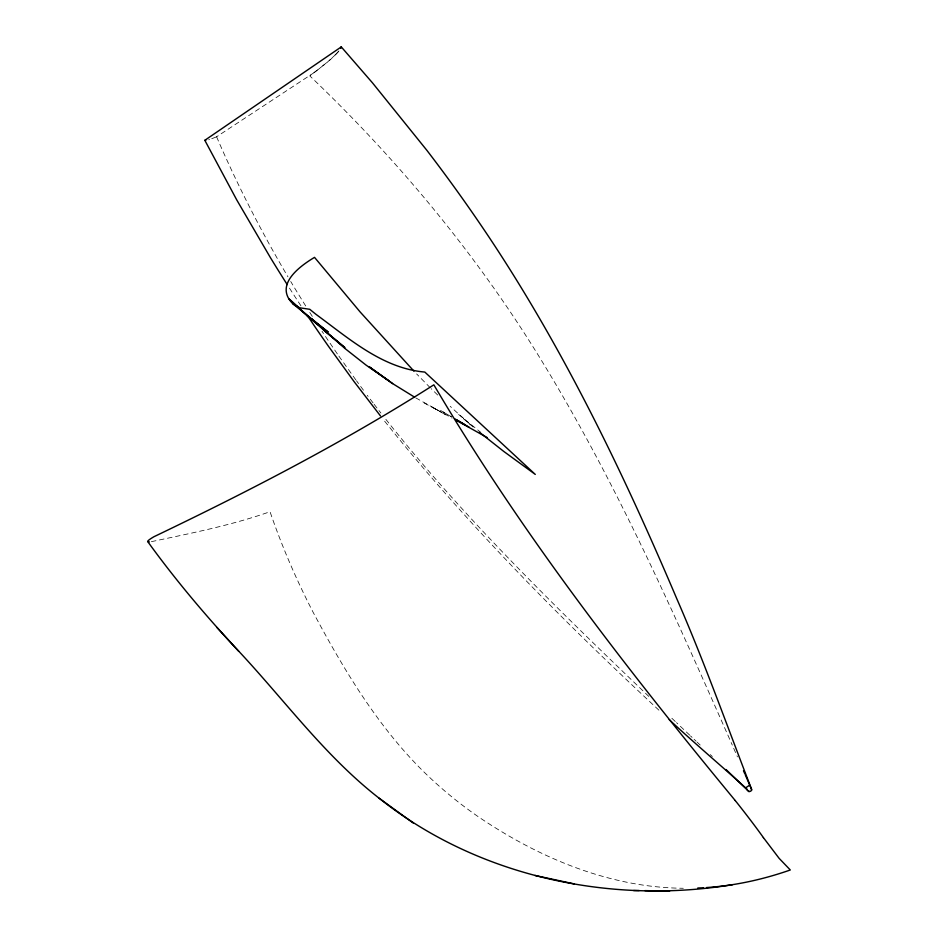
<?xml version="1.0" encoding="UTF-8"?>
<svg xmlns="http://www.w3.org/2000/svg" width="938" height="938" viewBox="0 0 938 938"><rect width="100%" height="100%" fill="white"/><g stroke="black" fill="none" stroke-linecap="round" stroke-linejoin="round"><path stroke-width="0.7" stroke-dasharray="4.69 3.52" d="M338.935 50.898L337.727 52.387M338.372 51.625L330.645 59.422L317.9 69.775M337.387 52.786L336.508 53.771M336.39 53.888L326.565 62.916L311.299 74.712M317.22 70.303L314.699 72.203M314.23 72.543L216.526 136.819M310.912 75.005L309.751 75.849C399.025 161.008 478.415 256.848 542.61 362.314C617.005 484.055 674.61 614.918 732.297 745.112M216.092 137.018L209.842 139.457M209.561 139.551L208.728 139.774M151.405 541.66C191.258 533.194 231.557 525.303 270.027 511.702A718.954 528.739 37.9 0 0 313.046 612.127C342.921 667.997 375.845 723.433 420.693 768.738A373.336 327.362 25.2 0 0 477.63 816.283C527.988 850.461 584.913 876.924 645.59 885.472A284.577 260.014 25.6 0 0 683.31 888.274M415.686 397.841L452.069 418.114M424.128 403L437.577 410.129M445.808 414.866L431.902 406.916L441.61 412.556M451.6 416.906L440.321 410.281L451.248 416.73M458.576 414.42L480.795 432.383M463.431 418.7L473.268 427.118L466.01 420.763M658.91 710.183C560.83 618.904 466.104 523.451 382.528 418.536M689.735 735.169L676.521 722.682M690.509 735.908L692.068 737.374M694.097 739.285L696.125 741.196M697.133 742.157L700.182 745.03M671.854 718.274L675.747 721.955M710.312 754.609L712.341 756.52M648.85 696.442C556.398 608.082 464.275 518.597 384.85 418.055M437.683 395.027L431.199 388.695M430.272 387.781L416.624 373.945M378.94 410.516L380.91 413.037M376.982 407.995L373.734 403.774M373.09 402.93L367.286 395.308M363.452 390.196L356.499 380.793M355.865 379.937L337.961 354.799M337.352 353.919L326.565 338.102A1276.524 1247.704 21.9 0 1 322.015 331.266M733.692 748.313L737.432 756.86M216.596 136.784C236.763 183.684 260.037 229.235 285.867 273.275A1276.524 1247.704 21.9 0 0 287.943 276.804M463.689 418.418A637.84 611.588 19.7 0 1 450.193 406.33M300.957 305.847A1638.217 1626.551 -33.3 0 1 288.646 286.84M312.307 316.376A1276.524 1247.704 21.9 0 1 309.376 311.756M305.718 305.976A1276.524 1247.704 21.9 0 1 290.733 281.506"/><path stroke-width="1.41" d="M340.646 48.307L341.28 46.9L372.456 82.825L426.849 150.303A1638.217 1626.551 -33.3 0 1 488.886 236.939C564.442 350.449 623.758 473.854 676.955 599.124C704.168 661.454 727.032 725.766 751.502 789.046C752.17 792.587 747.269 791.907 746.777 788.881C721.146 765.701 694.566 743.259 669.216 719.657M340.787 48.037L341.28 46.9L204.824 140.301L236.716 199.876L270.308 257.458A1638.217 1626.551 -33.3 0 0 287.216 284.589M745.945 787.65L749.286 785.364M706.478 887.559C735.075 885.683 763.286 879.434 790.3 869.983L779.115 858.329L763.368 837.575M732.531 884.698C609.794 904.83 477.102 876.35 379.093 798.179C324.067 755.383 283.088 698.024 235.461 647.701C204.296 614.073 174.703 578.887 147.817 541.73M205.856 140.278L204.871 140.301M697.79 887.993L703.582 887.794M633.56 890.561L639.165 890.549M644.922 890.619L669.638 891.1M149.377 541.93L147.7 541.496A362.068 10.517 -22.4 0 1 153.914 536.735C249.696 490.832 344.164 442.009 433.848 384.826C520.942 532.725 626.209 668.431 735.251 800.56M534.953 875.447L574.349 883.936M455.833 420.06L487.244 437.612M456.618 419.861L469.152 427.224M454.895 418.876L464.615 424.609M392.612 383.595L369.373 366.899L392.612 383.595L414.479 397.091M388.109 380.265L366.078 365.117L345.114 348.619L322.953 329.25M379.093 798.179L413.365 823.13M310.525 318.381L289.139 298.999L307.23 315.918L328.206 332.075L293.09 304.018C273.861 285.281 299.222 266.509 314.523 257.364L360.11 311.932L413.939 371.143M293.09 304.018L299.714 307.793L309.774 309.306A384.181 360.204 -2.1 0 0 316.223 314.523C349.159 338.606 382.341 368.294 424.808 372.069L535.281 474.417L503.694 451.377L479.248 432.078M307.23 315.918L344.891 347.635L324.982 331.173M316.856 323.493L318.885 325.404M312.037 318.943L325.803 331.97M726.035 769.523L749.11 791.789M216.866 627.428L238.803 651.394M380.465 415.921L354.095 381.625L328.687 346.591A1638.217 1626.551 -33.3 0 1 307.582 315.836M743.482 770.755L744.878 773.956M745.347 775.023L751.854 789.995M735.216 800.513A2197.64 95.336 43.6 0 1 763.415 837.622"/></g></svg>
